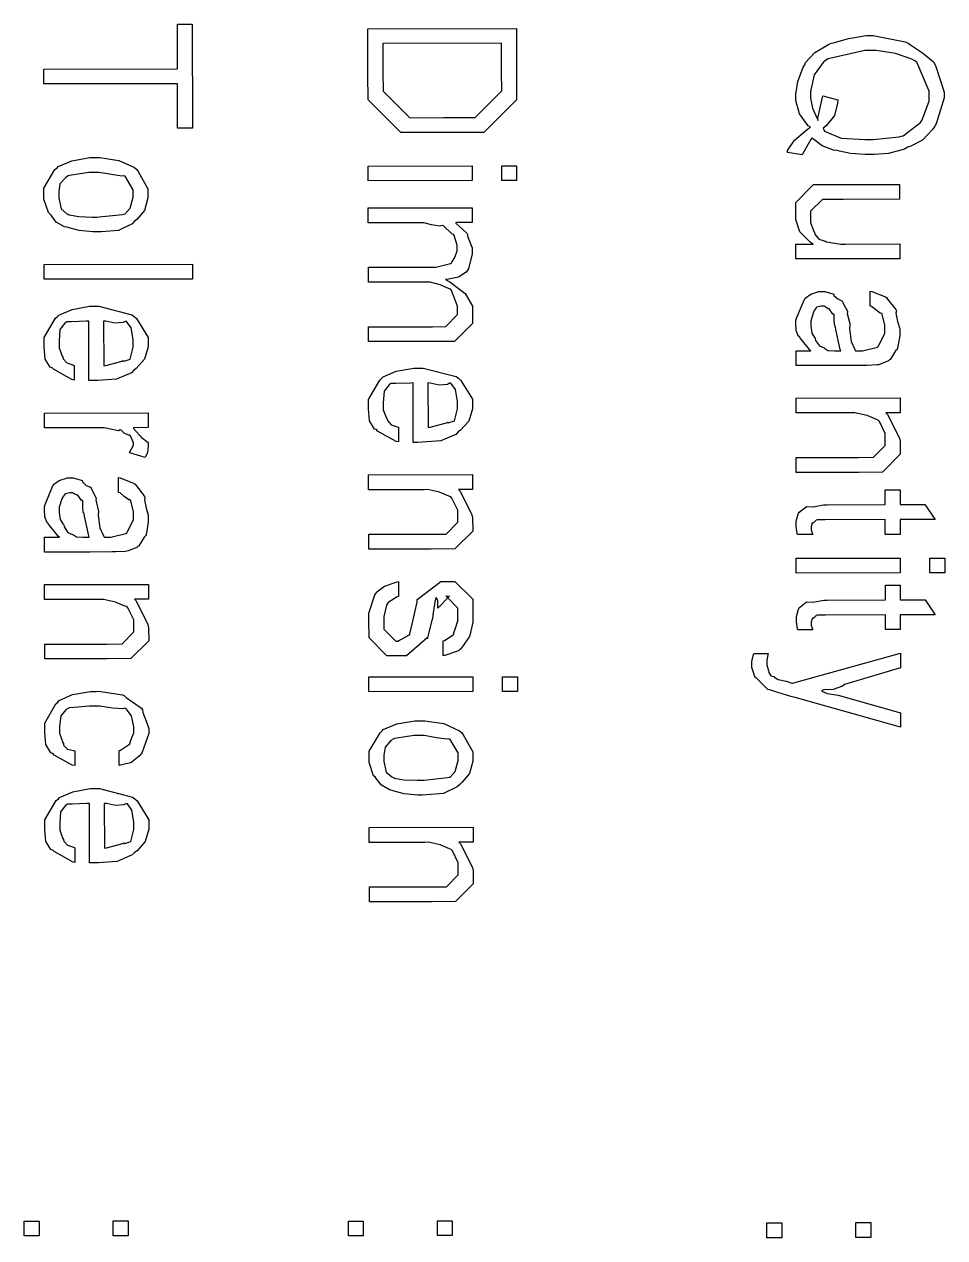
# Model space of a CAD drawing. Extents: x 0.1 to 11.6, y 0.3 to 16.2.
# Drawn here: x 6.773 to 7.635, y 2.977 to 4.112 of the extents above; entities that cross this region are included whole.
import ezdxf

# ---------------------------------------------------------------- set-up
doc = ezdxf.new("R2010")
doc.units = 0
doc.layers.get('0').update_dxf_attribs({"linetype": 'CONTINUOUS'})

msp = doc.modelspace()

# ---------------------------------------------------------------- linework, layer by layer
at = {"color": 0}
for points in [[(6.79161, 4.07004), (6.91661, 4.07026), (6.91661, 4.11193), (6.9305, 4.11193), (6.93072, 4.01471), (6.91683, 4.01471), (6.91661, 4.05637), (6.79161, 4.05615), (6.79161, 4.07004)], [(7.09494, 4.10781), (7.23383, 4.10801), (7.23383, 4.06744), (7.23406, 4.0414), (7.20344, 4.01079), (7.16525, 4.01079), (7.12576, 4.01058), (7.09517, 4.04118), (7.09494, 4.06526), (7.09494, 4.10781)], [(7.51064, 4.00558), (7.50944, 4.00407), (7.50179, 3.99115), (7.50131, 3.98996), (7.48742, 3.99192), (7.48758, 3.99376), (7.49408, 4.00364), (7.50618, 4.01383), (7.50911, 4.01579), (7.50678, 4.01704), (7.49864, 4.02821), (7.49522, 4.04075), (7.49522, 4.04487), (7.49517, 4.04644), (7.49718, 4.05854), (7.50222, 4.07178), (7.50369, 4.07394), (7.50444, 4.07607), (7.51318, 4.08544), (7.52576, 4.09293), (7.52843, 4.09413), (7.5306, 4.09472), (7.54471, 4.09858), (7.56108, 4.10129), (7.56446, 4.10129), (7.56771, 4.10129), (7.59776, 4.09554), (7.60047, 4.09435), (7.60254, 4.09261), (7.61393, 4.08507), (7.62403, 4.07676), (7.62543, 4.0746), (7.62636, 4.07232), (7.63406, 4.04839), (7.63411, 4.04574), (7.63406, 4.04308), (7.62668, 4.01883), (7.62522, 4.01665), (7.62326, 4.01346), (7.61382, 4.00364), (7.60292, 3.99804), (7.60026, 3.9969), (7.5969, 3.99522), (7.58214, 3.99106), (7.56853, 3.99018), (7.56401, 3.99018), (7.56011, 3.99013), (7.54639, 3.991), (7.53608, 3.99322), (7.53386, 3.99387), (7.53071, 3.99419), (7.52001, 3.99826), (7.51226, 4.00429), (7.51064, 4.00558)], [(7.10883, 4.09392), (7.10883, 4.06744), (7.10906, 4.04943), (7.134, 4.02447), (7.16569, 4.02468), (7.19521, 4.02468), (7.22017, 4.04964), (7.21994, 4.06808), (7.21994, 4.09413), (7.10883, 4.09392)], [(7.5345, 4.04118), (7.53418, 4.03808), (7.53162, 4.02647), (7.52376, 4.01682), (7.52083, 4.01471), (7.52225, 4.01199), (7.5376, 4.00532), (7.55994, 4.00407), (7.56489, 4.00407), (7.5676, 4.00407), (7.5919, 4.00678), (7.59397, 4.00732), (7.59586, 4.0076), (7.61208, 4.02018), (7.61328, 4.02208), (7.61382, 4.02365), (7.62022, 4.0401), (7.62022, 4.04551), (7.62017, 4.04943), (7.6084, 4.07656), (7.60612, 4.07807), (7.60379, 4.07926), (7.58871, 4.08453), (7.57047, 4.0874), (7.56446, 4.0874), (7.55994, 4.08735), (7.52561, 4.0796), (7.52322, 4.07807), (7.52078, 4.07612), (7.51243, 4.06461), (7.50906, 4.04921), (7.50911, 4.04531), (7.50906, 4.04275), (7.51085, 4.03347), (7.51508, 4.02453), (7.51628, 4.02208), (7.51596, 4.02414), (7.52018, 4.04368), (7.52061, 4.04508), (7.5345, 4.04118)], [(6.84039, 3.98725), (6.84407, 3.98731), (6.86193, 3.9846), (6.87651, 3.97792), (6.87858, 3.97597), (6.87999, 3.97418), (6.889, 3.95811), (6.889, 3.95275), (6.889, 3.9496), (6.88596, 3.93793), (6.87869, 3.92942), (6.87663, 3.92779), (6.8744, 3.92535), (6.86143, 3.91922), (6.8456, 3.91786), (6.8419, 3.91781), (6.83757, 3.91781), (6.82471, 3.91894), (6.81521, 3.92144), (6.81347, 3.92215), (6.81108, 3.92253), (6.80333, 3.92697), (6.79839, 3.93338), (6.79742, 3.93474), (6.79601, 3.93582), (6.79178, 3.94835), (6.79178, 3.95253), (6.79178, 3.95882), (6.80208, 3.97613), (6.80414, 3.97771), (6.80518, 3.97894), (6.81793, 3.98438), (6.83475, 3.98725), (6.84039, 3.98725)], [(6.84039, 3.97336), (6.83388, 3.97336), (6.81575, 3.97065), (6.81435, 3.97011), (6.81218, 3.96869), (6.80675, 3.96268), (6.80567, 3.95508), (6.80567, 3.95253), (6.80567, 3.94933), (6.80794, 3.93924), (6.8131, 3.93474), (6.81456, 3.93431), (6.81526, 3.93365), (6.82443, 3.93203), (6.83703, 3.93169), (6.84125, 3.93169), (6.84337, 3.93175), (6.86518, 3.93408), (6.86664, 3.93451), (6.86762, 3.93468), (6.8724, 3.93994), (6.87511, 3.95014), (6.87511, 3.95275), (6.87511, 3.95714), (6.86783, 3.96978), (6.86643, 3.97032), (6.86453, 3.97), (6.85487, 3.9714), (6.84326, 3.97342), (6.84039, 3.97336)], [(7.09517, 3.97939), (7.19239, 3.9796), (7.19239, 3.96571), (7.09517, 3.9655), (7.09517, 3.97939)], [(7.22017, 3.9796), (7.23406, 3.9796), (7.23406, 3.96571), (7.22017, 3.96571), (7.22017, 3.9796)], [(7.49544, 3.90642), (7.5115, 3.90642), (7.50857, 3.90804), (7.49897, 3.91797), (7.49522, 3.92936), (7.49522, 3.93311), (7.49522, 3.94526), (7.51193, 3.96197), (7.53364, 3.96197), (7.59244, 3.96218), (7.59244, 3.94829), (7.53971, 3.94808), (7.52018, 3.94808), (7.50911, 3.93701), (7.50911, 3.92985), (7.50911, 3.92671), (7.51215, 3.91824), (7.51281, 3.91726), (7.51307, 3.91558), (7.51682, 3.91097), (7.52192, 3.90946), (7.523, 3.90901), (7.52408, 3.90836), (7.53728, 3.90642), (7.54167, 3.90642), (7.59267, 3.90663), (7.59267, 3.89274), (7.49544, 3.89253), (7.49544, 3.90642)], [(7.09521, 3.94021), (7.19243, 3.94043), (7.19243, 3.92654), (7.17703, 3.92654), (7.17714, 3.92583), (7.18739, 3.91644), (7.1881, 3.91526), (7.18799, 3.91385), (7.19243, 3.90272), (7.19243, 3.89899), (7.19243, 3.89725), (7.18901, 3.88336), (7.18832, 3.88228), (7.18674, 3.88026), (7.17969, 3.87533), (7.17019, 3.8736), (7.16749, 3.87315), (7.17144, 3.87115), (7.18599, 3.86014), (7.19265, 3.84825), (7.19265, 3.84429), (7.19265, 3.83214), (7.17594, 3.81543), (7.16075, 3.81543), (7.09543, 3.81521), (7.09543, 3.8291), (7.15533, 3.8291), (7.16769, 3.82932), (7.17876, 3.84039), (7.17876, 3.8469), (7.17871, 3.84831), (7.17313, 3.86312), (7.17204, 3.86426), (7.17031, 3.86481), (7.16237, 3.86839), (7.15315, 3.87082), (7.15076, 3.87076), (7.09543, 3.87076), (7.09543, 3.88465), (7.15728, 3.88465), (7.15847, 3.88471), (7.17225, 3.88835), (7.17313, 3.889), (7.17329, 3.88932), (7.17611, 3.89378), (7.17854, 3.90012), (7.17854, 3.90224), (7.17854, 3.90549), (7.17546, 3.91428), (7.17486, 3.91526), (7.17339, 3.91601), (7.16558, 3.92329), (7.16444, 3.92372), (7.16211, 3.92324), (7.15429, 3.92432), (7.14708, 3.92632), (7.14469, 3.92632), (7.09521, 3.92632), (7.09521, 3.94021)], [(6.79194, 3.88737), (6.93083, 3.88758), (6.93083, 3.87369), (6.79194, 3.87349), (6.79194, 3.88737)], [(7.5095, 3.80658), (7.50819, 3.80767), (7.49918, 3.8189), (7.49864, 3.82004), (7.49783, 3.8201), (7.49576, 3.82563), (7.49539, 3.83268), (7.49539, 3.83501), (7.49593, 3.83714), (7.50299, 3.854), (7.50385, 3.85519), (7.50401, 3.85579), (7.50928, 3.8596), (7.51693, 3.86214), (7.51947, 3.86214), (7.52231, 3.86214), (7.52989, 3.85997), (7.53076, 3.85954), (7.53093, 3.85835), (7.53446, 3.85504), (7.53847, 3.85331), (7.53901, 3.8526), (7.53939, 3.85151), (7.54351, 3.84375), (7.54378, 3.84283), (7.5434, 3.84147), (7.54574, 3.83203), (7.54596, 3.83068), (7.54557, 3.82715), (7.54719, 3.81526), (7.55063, 3.80789), (7.55117, 3.80658), (7.5524, 3.80658), (7.55518, 3.80658), (7.55615, 3.80658), (7.55761, 3.80664), (7.57161, 3.81006), (7.57243, 3.81071), (7.57281, 3.81131), (7.57872, 3.82292), (7.57872, 3.82676), (7.57872, 3.83046), (7.57617, 3.84076), (7.57568, 3.84153), (7.57428, 3.84174), (7.5701, 3.84478), (7.56614, 3.84814), (7.56483, 3.84847), (7.56483, 3.86236), (7.5664, 3.86203), (7.57926, 3.85699), (7.58024, 3.85628), (7.58111, 3.85493), (7.58882, 3.84526), (7.58936, 3.84392), (7.58897, 3.84174), (7.59044, 3.83393), (7.59261, 3.82726), (7.59261, 3.82503), (7.59261, 3.82075), (7.59044, 3.80897), (7.59, 3.80789), (7.5886, 3.80669), (7.58376, 3.79867), (7.58307, 3.79812), (7.58197, 3.79715), (7.57368, 3.79378), (7.57265, 3.79357), (7.57135, 3.7934), (7.56174, 3.79292), (7.55854, 3.79292), (7.53792, 3.79269), (7.53076, 3.79269), (7.51465, 3.79269), (7.50928, 3.79269), (7.50586, 3.79269), (7.49815, 3.79269), (7.49561, 3.79269), (7.49561, 3.80658), (7.49908, 3.80658), (7.50689, 3.80658), (7.5095, 3.80658)], [(6.81999, 3.79286), (6.81999, 3.77919), (6.81776, 3.77968), (6.80057, 3.78928), (6.79937, 3.79069), (6.79753, 3.79113), (6.79297, 3.79889), (6.79199, 3.81022), (6.79199, 3.81239), (6.79199, 3.81896), (6.80246, 3.83703), (6.80458, 3.83865), (6.80561, 3.8399), (6.81803, 3.84532), (6.83431, 3.84819), (6.83974, 3.84819), (6.84315, 3.84825), (6.87403, 3.84028), (6.87619, 3.83865), (6.87825, 3.83669), (6.88921, 3.81912), (6.88921, 3.81326), (6.88921, 3.81017), (6.88596, 3.79867), (6.87819, 3.79015), (6.87597, 3.78851), (6.87364, 3.78614), (6.85969, 3.78011), (6.84224, 3.77881), (6.83822, 3.77875), (6.83713, 3.77875), (6.83469, 3.77875), (6.83388, 3.77875), (6.83365, 3.83431), (6.83138, 3.83421), (6.8176, 3.83365), (6.81304, 3.83365), (6.81125, 3.83251), (6.80675, 3.82656), (6.80588, 3.81581), (6.80588, 3.81218), (6.80588, 3.80931), (6.80875, 3.80149), (6.80935, 3.80067), (6.80963, 3.79921), (6.81326, 3.79525), (6.81879, 3.79335), (6.81999, 3.79286)], [(7.53728, 3.80658), (7.53678, 3.80783), (7.53282, 3.82644), (7.5325, 3.82894), (7.53179, 3.82964), (7.53125, 3.83512), (7.53131, 3.84033), (7.53097, 3.84088), (7.52994, 3.84093), (7.52664, 3.84597), (7.52621, 3.84631), (7.52572, 3.84586), (7.52181, 3.84825), (7.52057, 3.84825), (7.5191, 3.84825), (7.51476, 3.84728), (7.51307, 3.84483), (7.51253, 3.84413), (7.51172, 3.84267), (7.50928, 3.83469), (7.50928, 3.83197), (7.50928, 3.82981), (7.51025, 3.82319), (7.51269, 3.81912), (7.5134, 3.81808), (7.51372, 3.81629), (7.51731, 3.81119), (7.52171, 3.80931), (7.52251, 3.80875), (7.52251, 3.80875), (7.52539, 3.80686), (7.53136, 3.80658), (7.53336, 3.80658), (7.53728, 3.80658)], [(6.84754, 3.83431), (6.84776, 3.79264), (6.84978, 3.79286), (6.86496, 3.79699), (6.866, 3.79764), (6.86669, 3.79699), (6.8725, 3.79878), (6.87532, 3.80996), (6.87532, 3.81326), (6.87532, 3.817), (6.87337, 3.82807), (6.86914, 3.8341), (6.86774, 3.8341), (6.86594, 3.83296), (6.85807, 3.83236), (6.84961, 3.83425), (6.84754, 3.83431)], [(7.12343, 3.73508), (7.12343, 3.72142), (7.12121, 3.7219), (7.104, 3.7315), (7.10281, 3.73292), (7.10097, 3.73335), (7.0964, 3.74111), (7.09543, 3.75244), (7.09543, 3.75461), (7.09543, 3.76118), (7.1059, 3.77925), (7.10801, 3.78087), (7.10906, 3.78212), (7.12147, 3.78754), (7.13775, 3.79042), (7.14318, 3.79042), (7.1466, 3.79047), (7.17746, 3.7825), (7.17964, 3.78087), (7.18169, 3.77892), (7.19265, 3.76135), (7.19265, 3.75549), (7.19265, 3.75239), (7.1894, 3.74089), (7.18164, 3.73237), (7.17942, 3.73074), (7.17708, 3.72836), (7.16314, 3.72233), (7.14567, 3.72103), (7.14165, 3.72097), (7.14057, 3.72097), (7.13813, 3.72097), (7.13732, 3.72097), (7.1371, 3.77653), (7.13482, 3.77643), (7.12104, 3.77588), (7.11649, 3.77588), (7.11469, 3.77474), (7.11019, 3.76878), (7.10932, 3.75803), (7.10932, 3.7544), (7.10932, 3.75151), (7.11219, 3.74371), (7.11279, 3.74289), (7.11307, 3.74143), (7.11669, 3.73747), (7.12224, 3.73557), (7.12343, 3.73508)], [(7.15099, 3.77653), (7.15121, 3.73486), (7.15321, 3.73508), (7.1684, 3.73921), (7.16943, 3.73986), (7.17014, 3.73921), (7.17594, 3.741), (7.17876, 3.75217), (7.17876, 3.75549), (7.17876, 3.75922), (7.17682, 3.77029), (7.17258, 3.77632), (7.17117, 3.77632), (7.16938, 3.77518), (7.16151, 3.77458), (7.15306, 3.77647), (7.15099, 3.77653)], [(7.49556, 3.76232), (7.59278, 3.76253), (7.59278, 3.74864), (7.57954, 3.74864), (7.58111, 3.74707), (7.59218, 3.72488), (7.59278, 3.72196), (7.59299, 3.70981), (7.57628, 3.69308), (7.55414, 3.69287), (7.49576, 3.69287), (7.49576, 3.70676), (7.55371, 3.70676), (7.56803, 3.70697), (7.57889, 3.71804), (7.57889, 3.72521), (7.57889, 3.72933), (7.57346, 3.74056), (7.57238, 3.74169), (7.57064, 3.74229), (7.56196, 3.74599), (7.55067, 3.74849), (7.54764, 3.74843), (7.49556, 3.74843), (7.49556, 3.76232)], [(6.79215, 3.74837), (6.88938, 3.74858), (6.88938, 3.73471), (6.87549, 3.73469), (6.87543, 3.734), (6.88103, 3.72771), (6.88222, 3.72711), (6.88282, 3.72597), (6.88938, 3.72097), (6.88938, 3.71929), (6.88938, 3.71739), (6.88861, 3.71164), (6.88699, 3.70801), (6.88656, 3.70692), (6.87224, 3.71126), (6.87185, 3.71164), (6.87549, 3.71821), (6.87549, 3.72038), (6.87549, 3.72038), (6.87468, 3.7226), (6.87278, 3.72721), (6.87224, 3.72775), (6.87093, 3.72775), (6.86697, 3.72971), (6.8641, 3.73232), (6.86312, 3.73253), (6.86149, 3.73188), (6.84804, 3.73449), (6.84358, 3.73449), (6.79215, 3.73449), (6.79215, 3.74837)], [(6.80632, 3.63222), (6.80501, 3.63331), (6.79601, 3.64453), (6.79546, 3.64567), (6.79465, 3.64572), (6.79258, 3.65126), (6.79221, 3.65832), (6.79221, 3.66064), (6.79275, 3.66276), (6.79981, 3.67964), (6.80067, 3.68083), (6.80083, 3.68143), (6.8061, 3.68522), (6.81375, 3.68778), (6.81629, 3.68778), (6.81912, 3.68778), (6.82671, 3.6856), (6.82758, 3.68517), (6.82775, 3.68397), (6.83128, 3.68067), (6.83529, 3.67893), (6.83583, 3.67822), (6.83621, 3.67714), (6.84033, 3.66938), (6.8406, 3.66846), (6.84022, 3.6671), (6.84256, 3.65767), (6.84278, 3.65631), (6.84239, 3.65278), (6.84403, 3.6409), (6.84744, 3.63351), (6.84799, 3.63222), (6.84924, 3.63222), (6.852, 3.63222), (6.85297, 3.63222), (6.85444, 3.63226), (6.86843, 3.63569), (6.86925, 3.63635), (6.86963, 3.63693), (6.87554, 3.64854), (6.87554, 3.6524), (6.87554, 3.65608), (6.87299, 3.6664), (6.8725, 3.66715), (6.8711, 3.66737), (6.86692, 3.67042), (6.86296, 3.67378), (6.86165, 3.6741), (6.86165, 3.68799), (6.86322, 3.68767), (6.87608, 3.68261), (6.87706, 3.68192), (6.87793, 3.68056), (6.88564, 3.6709), (6.88618, 3.66954), (6.88579, 3.66737), (6.88726, 3.65956), (6.88943, 3.65289), (6.88943, 3.65067), (6.88943, 3.64638), (6.88726, 3.63461), (6.88683, 3.63351), (6.88542, 3.63232), (6.88058, 3.62429), (6.87989, 3.62375), (6.87879, 3.62278), (6.8705, 3.61942), (6.86947, 3.61919), (6.86817, 3.61903), (6.85856, 3.61854), (6.85536, 3.61854), (6.83475, 3.61833), (6.82758, 3.61833), (6.81147, 3.61833), (6.8061, 3.61833), (6.80268, 3.61833), (6.79497, 3.61833), (6.79243, 3.61833), (6.79243, 3.63222), (6.7959, 3.63222), (6.80371, 3.63222), (6.80632, 3.63222)], [(7.0956, 3.6906), (7.19282, 3.69081), (7.19282, 3.67692), (7.17958, 3.67692), (7.18115, 3.67535), (7.19222, 3.65315), (7.19282, 3.65024), (7.19303, 3.63808), (7.17632, 3.62136), (7.15419, 3.62115), (7.09581, 3.62115), (7.09581, 3.63504), (7.15375, 3.63504), (7.16808, 3.63525), (7.17893, 3.64632), (7.17893, 3.65349), (7.17893, 3.65761), (7.1735, 3.66883), (7.17242, 3.66997), (7.17068, 3.67057), (7.162, 3.67426), (7.15072, 3.67676), (7.14768, 3.67671), (7.0956, 3.67671), (7.0956, 3.6906)], [(7.51113, 3.63471), (7.49701, 3.63471), (7.49669, 3.63564), (7.49571, 3.64231), (7.49571, 3.64447), (7.49571, 3.64725), (7.49789, 3.65489), (7.49832, 3.65554), (7.49854, 3.6556), (7.50493, 3.66069), (7.50569, 3.66097), (7.50569, 3.66097), (7.51139, 3.6606), (7.52126, 3.66249), (7.52458, 3.66249), (7.57904, 3.66271), (7.57904, 3.6766), (7.59293, 3.6766), (7.59293, 3.66271), (7.61615, 3.66271), (7.62571, 3.64882), (7.59293, 3.64882), (7.59293, 3.63493), (7.57904, 3.63493), (7.57904, 3.64882), (7.52285, 3.6486), (7.521, 3.6486), (7.51546, 3.64844), (7.51426, 3.64806), (7.51394, 3.64794), (7.51351, 3.64719), (7.51156, 3.64529), (7.51074, 3.64561), (7.51069, 3.64557), (7.51042, 3.64492), (7.5096, 3.64182), (7.5096, 3.64079), (7.5096, 3.63926), (7.51085, 3.63536), (7.51113, 3.63471)], [(6.8341, 3.63222), (6.83361, 3.63346), (6.82964, 3.65207), (6.82932, 3.65457), (6.82861, 3.65528), (6.82807, 3.66075), (6.82813, 3.66596), (6.82781, 3.6665), (6.82676, 3.66656), (6.82346, 3.67161), (6.82303, 3.67193), (6.82254, 3.6715), (6.81863, 3.67389), (6.81739, 3.67389), (6.81592, 3.67389), (6.81158, 3.6729), (6.80989, 3.67047), (6.80935, 3.66976), (6.80854, 3.66829), (6.8061, 3.66032), (6.8061, 3.65761), (6.8061, 3.65543), (6.80707, 3.64882), (6.80951, 3.64475), (6.81022, 3.64372), (6.81054, 3.64193), (6.81413, 3.63683), (6.81853, 3.63493), (6.81933, 3.63439), (6.81933, 3.63439), (6.82221, 3.63249), (6.82818, 3.63222), (6.83018, 3.63222), (6.8341, 3.63222)], [(7.49576, 3.61258), (7.59299, 3.61279), (7.59299, 3.5989), (7.49576, 3.59869), (7.49576, 3.61258)], [(7.62076, 3.61279), (7.63465, 3.61279), (7.63465, 3.5989), (7.62076, 3.5989), (7.62076, 3.61279)], [(6.79237, 3.58794), (6.8896, 3.58817), (6.8896, 3.57428), (6.87636, 3.57428), (6.87793, 3.57269), (6.889, 3.55051), (6.8896, 3.54758), (6.88981, 3.53543), (6.8731, 3.51872), (6.85097, 3.5185), (6.79258, 3.5185), (6.79258, 3.53239), (6.85053, 3.53239), (6.86486, 3.53261), (6.87571, 3.54368), (6.87571, 3.55083), (6.87571, 3.55496), (6.87028, 3.56619), (6.86919, 3.56733), (6.86746, 3.56793), (6.85878, 3.57161), (6.8475, 3.57411), (6.84446, 3.57406), (6.79237, 3.57406), (6.79237, 3.58794)], [(7.12354, 3.59076), (7.12354, 3.57688), (7.1224, 3.57667), (7.11372, 3.57107), (7.11313, 3.57015), (7.11225, 3.56868), (7.10965, 3.55826), (7.10965, 3.55474), (7.10965, 3.54628), (7.12093, 3.53521), (7.12397, 3.53521), (7.12289, 3.53521), (7.13396, 3.54107), (7.13396, 3.54064), (7.13678, 3.55387), (7.14111, 3.57167), (7.14111, 3.57406), (7.16303, 3.59099), (7.16585, 3.59099), (7.17626, 3.59099), (7.19299, 3.57428), (7.19299, 3.55757), (7.19299, 3.5529), (7.19026, 3.54026), (7.18972, 3.5389), (7.18826, 3.53722), (7.18446, 3.53136), (7.18158, 3.52761), (7.18061, 3.52697), (7.17953, 3.52588), (7.16699, 3.52181), (7.16542, 3.52154), (7.16542, 3.53543), (7.16644, 3.5356), (7.17481, 3.54085), (7.1754, 3.54172), (7.17513, 3.54206), (7.17686, 3.54721), (7.1791, 3.55404), (7.1791, 3.55626), (7.1791, 3.56603), (7.16803, 3.5771), (7.16781, 3.5771), (7.17128, 3.5771), (7.16021, 3.56603), (7.16021, 3.57319), (7.15869, 3.57579), (7.15793, 3.57314), (7.15631, 3.56407), (7.15528, 3.55632), (7.15479, 3.55431), (7.15044, 3.53717), (7.15044, 3.53803), (7.13112, 3.52132), (7.12571, 3.52132), (7.11268, 3.52132), (7.09597, 3.53803), (7.09576, 3.55496), (7.09576, 3.56119), (7.10151, 3.57851), (7.10271, 3.57992), (7.10331, 3.58111), (7.11057, 3.58654), (7.12125, 3.59039), (7.12354, 3.59076)], [(7.51124, 3.54563), (7.49713, 3.54563), (7.49681, 3.54656), (7.49582, 3.55322), (7.49582, 3.55539), (7.49582, 3.55817), (7.49799, 3.56581), (7.49843, 3.56646), (7.49864, 3.56651), (7.50504, 3.57161), (7.50581, 3.57189), (7.50581, 3.57189), (7.5115, 3.5715), (7.52138, 3.5734), (7.52468, 3.5734), (7.57915, 3.57362), (7.57915, 3.58751), (7.59304, 3.58751), (7.59304, 3.57362), (7.61626, 3.57362), (7.62582, 3.55974), (7.59304, 3.55974), (7.59304, 3.54585), (7.57915, 3.54585), (7.57915, 3.55974), (7.52294, 3.55951), (7.52111, 3.55951), (7.51557, 3.55935), (7.51437, 3.55897), (7.51406, 3.55886), (7.51361, 3.55811), (7.51167, 3.55621), (7.51085, 3.55653), (7.51079, 3.55649), (7.51053, 3.55583), (7.50971, 3.55274), (7.50971, 3.55171), (7.50971, 3.55018), (7.51096, 3.54628), (7.51124, 3.54563)], [(7.45594, 3.52349), (7.4694, 3.52349), (7.46907, 3.52268), (7.4681, 3.51682), (7.4681, 3.51481), (7.4681, 3.51281), (7.46972, 3.50732), (7.47006, 3.50678), (7.47011, 3.50575), (7.472, 3.50267), (7.47467, 3.50211), (7.47526, 3.50179), (7.47515, 3.50136), (7.47885, 3.49908), (7.48633, 3.49756), (7.48807, 3.49701), (7.48807, 3.49701), (7.49169, 3.49588), (7.49219, 3.49572), (7.5931, 3.52371), (7.5931, 3.51004), (7.54081, 3.49442), (7.53885, 3.49289), (7.53011, 3.49001), (7.5216, 3.48942), (7.51975, 3.48899), (7.51969, 3.48844), (7.52453, 3.48622), (7.53315, 3.48497), (7.53494, 3.48443), (7.59332, 3.46815), (7.59332, 3.45449), (7.49457, 3.48247), (7.49067, 3.4834), (7.47851, 3.48699), (7.472, 3.48921), (7.47092, 3.48942), (7.46924, 3.48981), (7.45899, 3.49983), (7.45833, 3.50071), (7.45731, 3.50119), (7.45421, 3.51047), (7.45421, 3.51351), (7.45421, 3.516), (7.45562, 3.52262), (7.45594, 3.52349)], [(7.09586, 3.50163), (7.19308, 3.50185), (7.19308, 3.48796), (7.09586, 3.48774), (7.09586, 3.50163)], [(7.22086, 3.50185), (7.23475, 3.50185), (7.23475, 3.48796), (7.22086, 3.48796), (7.22086, 3.50185)], [(6.82053, 3.43257), (6.82053, 3.41868), (6.81831, 3.41906), (6.80132, 3.42844), (6.80013, 3.42996), (6.79824, 3.4305), (6.79357, 3.43847), (6.79254, 3.44971), (6.79254, 3.45188), (6.79254, 3.45844), (6.80285, 3.47651), (6.8049, 3.47814), (6.80593, 3.4795), (6.81858, 3.48519), (6.83518, 3.48813), (6.84071, 3.48813), (6.84267, 3.48817), (6.86529, 3.48475), (6.86719, 3.484), (6.8686, 3.48247), (6.88314, 3.47228), (6.88411, 3.47076), (6.88433, 3.46843), (6.88726, 3.46018), (6.88976, 3.4535), (6.88976, 3.45122), (6.88975, 3.44862), (6.88379, 3.43115), (6.8826, 3.42975), (6.88081, 3.42742), (6.87304, 3.42144), (6.86436, 3.41933), (6.86219, 3.41889), (6.86219, 3.43278), (6.86333, 3.43311), (6.87185, 3.43875), (6.8724, 3.43951), (6.87207, 3.43972), (6.87364, 3.44401), (6.87587, 3.44943), (6.87587, 3.45122), (6.87587, 3.45481), (6.87375, 3.46539), (6.86882, 3.47194), (6.8674, 3.47228), (6.86556, 3.47168), (6.85601, 3.47239), (6.84413, 3.47429), (6.84115, 3.47424), (6.83453, 3.47424), (6.81603, 3.47282), (6.81467, 3.4725), (6.81261, 3.47119), (6.80746, 3.46511), (6.80643, 3.45551), (6.80643, 3.45232), (6.80643, 3.44906), (6.80931, 3.44015), (6.8099, 3.43929), (6.81017, 3.43787), (6.81381, 3.43408), (6.81933, 3.43278), (6.82053, 3.43257)], [(7.14453, 3.46061), (7.14822, 3.46067), (7.16607, 3.45796), (7.18067, 3.45128), (7.18272, 3.44933), (7.18414, 3.44754), (7.19314, 3.43149), (7.19314, 3.42611), (7.19314, 3.42296), (7.19011, 3.41129), (7.18283, 3.40278), (7.18078, 3.40115), (7.17854, 3.39871), (7.16558, 3.39258), (7.14974, 3.39122), (7.14606, 3.39117), (7.14171, 3.39117), (7.12885, 3.39231), (7.11936, 3.39481), (7.11762, 3.39551), (7.11524, 3.39589), (7.10747, 3.40033), (7.10254, 3.40674), (7.10157, 3.4081), (7.10015, 3.40918), (7.09592, 3.42171), (7.09592, 3.42589), (7.09592, 3.43218), (7.10622, 3.44949), (7.10829, 3.45107), (7.10932, 3.45231), (7.12207, 3.45774), (7.13889, 3.46061), (7.14453, 3.46061)], [(7.14453, 3.44672), (7.13803, 3.44672), (7.1199, 3.44401), (7.11849, 3.44347), (7.11632, 3.44206), (7.11089, 3.43604), (7.10981, 3.42844), (7.10981, 3.42589), (7.10981, 3.42269), (7.11208, 3.4126), (7.11724, 3.4081), (7.11871, 3.40767), (7.11942, 3.40701), (7.12858, 3.40539), (7.14117, 3.40506), (7.1454, 3.40506), (7.14751, 3.40511), (7.16932, 3.40744), (7.17079, 3.40788), (7.17176, 3.40804), (7.17654, 3.41331), (7.17925, 3.4235), (7.17925, 3.42611), (7.17925, 3.4305), (7.17199, 3.44314), (7.17057, 3.44368), (7.16868, 3.44336), (7.15901, 3.44476), (7.1474, 3.44678), (7.14453, 3.44672)], [(6.82064, 3.34185), (6.82064, 3.32818), (6.81842, 3.32867), (6.80122, 3.33828), (6.80003, 3.33968), (6.79818, 3.34011), (6.79362, 3.34787), (6.79264, 3.35921), (6.79264, 3.36139), (6.79264, 3.36794), (6.80311, 3.38601), (6.80524, 3.38764), (6.80626, 3.38889), (6.81868, 3.39432), (6.83496, 3.39719), (6.84039, 3.39719), (6.84381, 3.39725), (6.87468, 3.38926), (6.87685, 3.38764), (6.8789, 3.38569), (6.88986, 3.36811), (6.88986, 3.36225), (6.88986, 3.35915), (6.88661, 3.34765), (6.87885, 3.33914), (6.87663, 3.33751), (6.87429, 3.33512), (6.86035, 3.3291), (6.84289, 3.32781), (6.83886, 3.32775), (6.83778, 3.32775), (6.83535, 3.32775), (6.83453, 3.32775), (6.83431, 3.38331), (6.83203, 3.38319), (6.81825, 3.38265), (6.81369, 3.38265), (6.8119, 3.38151), (6.8074, 3.37554), (6.80653, 3.36481), (6.80653, 3.36117), (6.80653, 3.35829), (6.8094, 3.35047), (6.81, 3.34967), (6.81028, 3.34819), (6.81392, 3.34424), (6.81944, 3.34233), (6.82064, 3.34185)], [(6.84819, 3.38331), (6.84842, 3.34164), (6.85043, 3.34185), (6.86561, 3.34597), (6.86664, 3.34663), (6.86735, 3.34597), (6.87315, 3.34776), (6.87597, 3.35894), (6.87597, 3.36225), (6.87597, 3.366), (6.87403, 3.37706), (6.86979, 3.38308), (6.86838, 3.38308), (6.8666, 3.38194), (6.85872, 3.38135), (6.85026, 3.38325), (6.84819, 3.38331)], [(7.09608, 3.36079), (7.19331, 3.361), (7.19331, 3.34711), (7.18007, 3.34711), (7.18164, 3.34554), (7.19271, 3.32335), (7.19331, 3.32042), (7.19353, 3.30826), (7.17681, 3.29156), (7.15468, 3.29135), (7.09631, 3.29135), (7.09631, 3.30524), (7.15424, 3.30524), (7.16857, 3.30544), (7.17942, 3.31651), (7.17942, 3.32368), (7.17942, 3.32781), (7.17399, 3.33903), (7.1729, 3.34017), (7.17117, 3.34076), (7.16249, 3.34446), (7.15121, 3.34696), (7.14817, 3.3469), (7.09608, 3.3469), (7.09608, 3.36079)], [(6.77333, 2.99279), (6.78722, 2.99278), (6.78722, 2.97889), (6.77333, 2.9789), (6.77333, 2.99279)], [(6.85667, 2.993), (6.87056, 2.993), (6.87056, 2.97911), (6.85667, 2.97911), (6.85667, 2.993)], [(7.07661, 2.99283), (7.0905, 2.99283), (7.0905, 2.97894), (7.07661, 2.97894), (7.07661, 2.99283)], [(7.15994, 2.99306), (7.17383, 2.99306), (7.17383, 2.97917), (7.15994, 2.97917), (7.15994, 2.99306)], [(7.46826, 2.9911), (7.48215, 2.9911), (7.48215, 2.97721), (7.46826, 2.97721), (7.46826, 2.9911)], [(7.5516, 2.99132), (7.56549, 2.99132), (7.56549, 2.97743), (7.5516, 2.97743), (7.5516, 2.99132)]]:
    msp.add_lwpolyline(points, close=True, dxfattribs=at)

doc.saveas('drawing.dxf')
